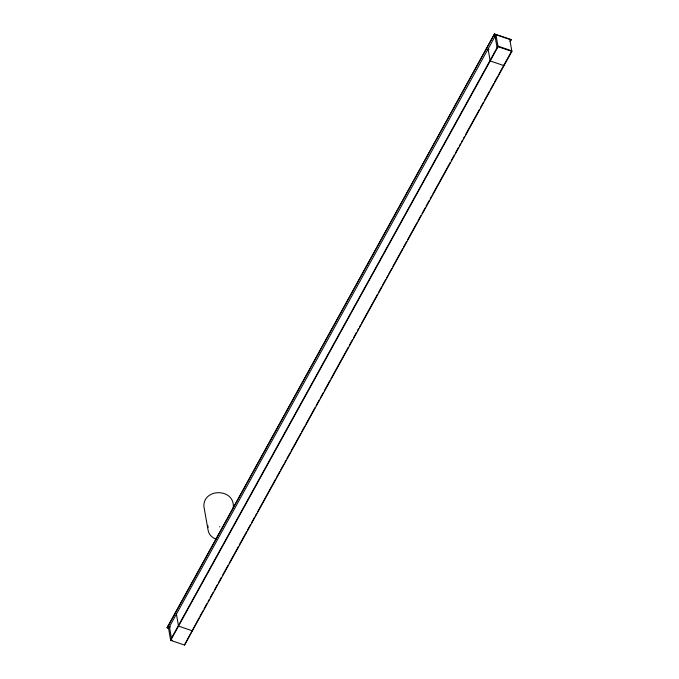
<?xml version="1.0" encoding="UTF-8"?>
<svg xmlns="http://www.w3.org/2000/svg" width="679" height="679" viewBox="0 0 679 679"><rect width="100%" height="100%" fill="white"/><g stroke="black" fill="none" stroke-linecap="round" stroke-linejoin="round"><path stroke-width="1.02" d="M169.122 628.55L167.119 627.608L494.499 33.95L511.1 39.569L510.277 41.436L511.1 39.569M167.17 627.888L494.499 33.95M170.667 640.365L498.046 46.715L495.933 34.705L168.553 628.355L170.667 640.365L184.501 645.05L511.881 51.392L509.768 39.39M198.913 618.17L184.501 645.05M199.932 616.311L203.004 610.744M204.031 608.885L207.095 603.317M208.122 601.458L209.149 599.608M210.167 597.749L213.24 592.181M214.267 590.323L217.331 584.755M218.358 582.905L221.43 577.337M222.449 575.478L228.085 565.268M229.103 563.417L238.321 546.705M239.339 544.855L246.502 531.861M247.529 530.002L250.602 524.434M251.62 522.584L254.693 517.016M255.72 515.157L256.738 513.299M257.765 511.448L275.674 478.967M276.701 477.108L279.773 471.54M280.792 469.681L283.864 464.113M284.891 462.263L285.91 460.404M286.937 458.546L290.001 452.978M291.028 451.128L300.755 433.491M301.773 431.632L304.846 426.064M305.873 424.214L315.081 407.51M316.108 405.652L319.172 400.084M320.199 398.225L323.272 392.657M324.29 390.807L329.926 380.596M330.945 378.738L348.344 347.19M349.371 345.331L352.443 339.763M353.462 337.904L356.534 332.337M357.561 330.486L358.58 328.628M359.607 326.769L360.625 324.918M361.652 323.06L377.516 294.287M378.543 292.437L381.615 286.869M382.633 285.01L385.706 279.442M386.733 277.584L387.751 275.733M388.778 273.875L391.842 268.307M392.869 266.448L402.596 248.82M403.615 246.961L406.687 241.393M407.714 239.534L416.923 222.831M417.95 220.981L421.014 215.413M422.041 213.554L425.113 207.986M426.132 206.127L429.204 200.56M430.231 198.701L431.768 195.917M432.786 194.067L450.185 162.51M451.212 160.66L454.285 155.092M455.303 153.233L458.376 147.666M459.403 145.807L460.421 143.956M461.448 142.098L462.467 140.239M463.494 138.38L464.521 136.53M465.539 134.671L479.357 109.616M480.384 107.757L483.456 102.19M484.475 100.339L489.593 91.054M490.62 89.204L493.692 83.627M494.711 81.777L497.783 76.209M498.802 74.35L511.779 50.823L497.953 46.138L170.565 639.796L172.542 640.467M494.55 34.239L511.151 39.857M495.212 36.343L493.625 35.537M498.046 46.715L511.881 51.392M488.999 49.261L488.074 48.956L490.094 60.389M490.196 60.957L504.022 65.642L503.92 65.074M178.526 626.123L192.361 630.799M169.945 626.683L167.993 626.021L170.344 627.09M167.119 627.608L169.071 628.262M216.177 539.185C212.026 537.836 208.478 534.254 208.012 529.79L203.853 506.186C203.632 487.556 235.426 488.345 233.228 507.807M495.059 36.284L497.079 47.725M207.757 525.402L208.113 527.396M176.413 614.113L178.424 625.546M169.427 626.776L171.439 638.209M219.673 526.938A2.563 2.113 -10 0 1 219.826 526.581"/></g></svg>
